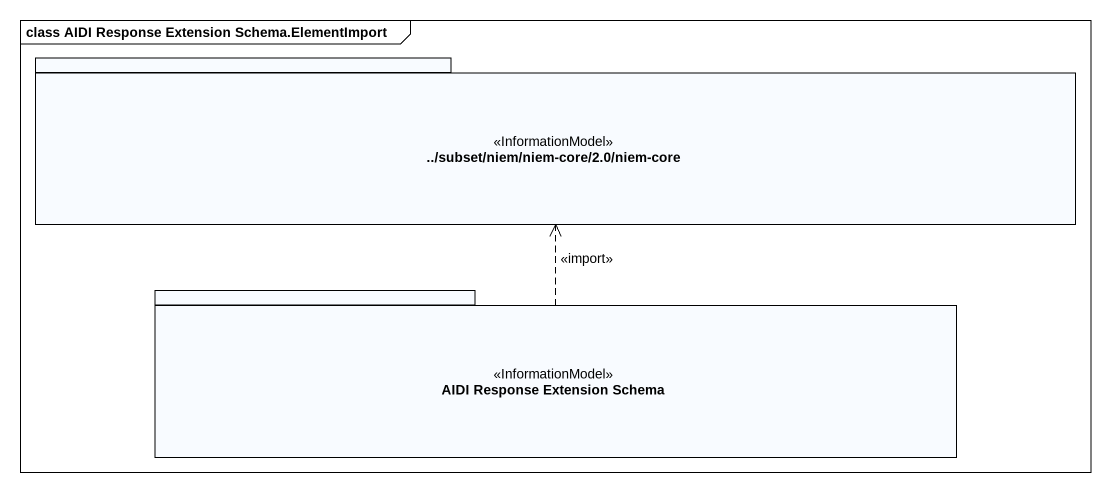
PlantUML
@startuml
mainframe class AIDI Response Extension Schema.ElementImport
package "../subset/niem/niem-core/2.0/niem-core" as subset_niem_niem_core_2_0 <<InformationModel>> {
}
package "AIDI Response Extension Schema" as AIDI_Response_Extension <<InformationModel>> {
}
AIDI_Response_Extension .up.> subset_niem_niem_core_2_0 : <<import>>
@enduml
